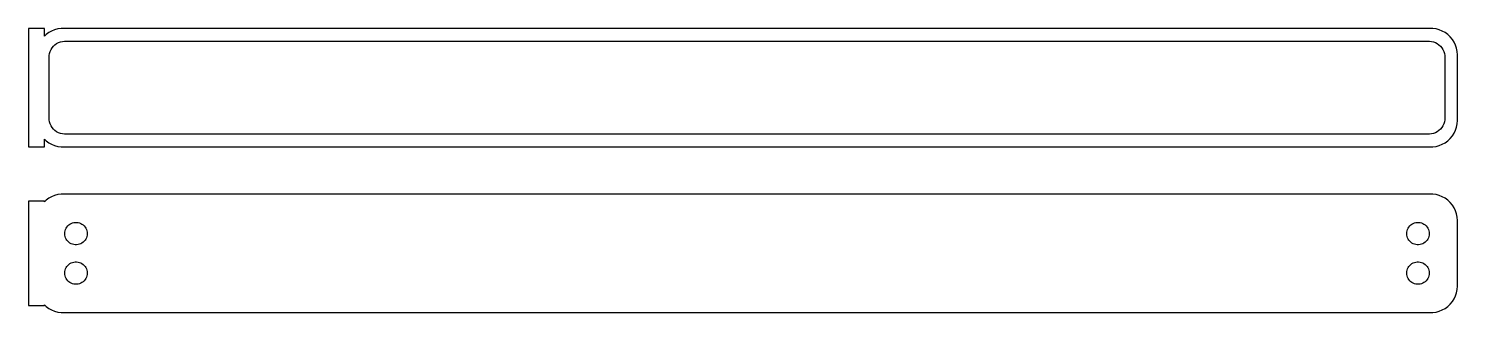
# Model space of a CAD drawing. Header units: metres. Extents: x -136 to 135, y 52 to 106.
import ezdxf

# ---------------------------------------------------------------- set-up
doc = ezdxf.new("R2010")
doc.units = ezdxf.units.M

msp = doc.modelspace()

# ---------------------------------------------------------------- linework, layer by layer
for p, q in [((-133.5, 105.729), (-136.5, 105.729)), ((-136.5, 105.729), (-136.5, 83.2707)), ((-133.5, 104.309), (-133.5, 105.729)), ((-133.187, 104.603), (-133.5, 104.309)), ((-132.679, 104.972), (-133.187, 104.603)), ((-132.129, 105.274), (-132.679, 104.972)), ((-131.545, 105.505), (-132.129, 105.274)), ((-130.937, 105.661), (-131.545, 105.505)), ((-130.314, 105.74), (-130.937, 105.661)), ((-130.825, 103.067), (-130.462, 103.211)), ((-130.462, 103.211), (-130.083, 103.308)), ((130.314, 105.74), (-130.314, 105.74)), ((-130.083, 103.308), (-129.695, 103.357)), ((-129.695, 103.357), (129.695, 103.357)), ((129.695, 103.357), (130.083, 103.308)), ((130.083, 103.308), (130.462, 103.211)), ((130.937, 105.661), (130.314, 105.74)), ((130.462, 103.211), (130.825, 103.067)), ((131.545, 105.505), (130.937, 105.661)), ((132.129, 105.274), (131.545, 105.505)), ((132.679, 104.972), (132.129, 105.274)), ((133.187, 104.603), (132.679, 104.972)), ((133.645, 104.173), (133.187, 104.603)), ((134.045, 103.689), (133.645, 104.173)), ((134.382, 103.159), (134.045, 103.689)), ((-132.613, 100.25), (-132.588, 100.64)), ((-132.588, 100.64), (-132.515, 101.024)), ((-132.515, 101.024), (-132.394, 101.396)), ((-132.394, 101.396), (-132.228, 101.75)), ((-132.228, 101.75), (-132.018, 102.08)), ((-132.018, 102.08), (-131.769, 102.381)), ((-131.769, 102.381), (-131.484, 102.649)), ((-131.484, 102.649), (-131.168, 102.878)), ((-131.168, 102.878), (-130.825, 103.067)), ((130.825, 103.067), (131.168, 102.878)), ((131.168, 102.878), (131.484, 102.649)), ((131.484, 102.649), (131.769, 102.381)), ((131.769, 102.381), (132.018, 102.08)), ((132.018, 102.08), (132.228, 101.75)), ((132.228, 101.75), (132.394, 101.396)), ((132.394, 101.396), (132.515, 101.024)), ((132.515, 101.024), (132.588, 100.64)), ((132.588, 100.64), (132.613, 100.25)), ((134.649, 102.591), (134.382, 103.159)), ((134.843, 101.993), (134.649, 102.591)), ((134.961, 101.377), (134.843, 101.993)), ((135, 100.75), (134.961, 101.377)), ((135, 88.25), (135, 100.75)), ((-132.613, 88.75), (-132.613, 100.25)), ((132.613, 100.25), (132.613, 88.75)), ((-132.588, 88.3598), (-132.613, 88.75)), ((-132.515, 87.9759), (-132.588, 88.3598)), ((-132.394, 87.6041), (-132.515, 87.9759)), ((-132.228, 87.2504), (-132.394, 87.6041)), ((-132.018, 86.9203), (-132.228, 87.2504)), ((-131.769, 86.6191), (-132.018, 86.9203)), ((132.018, 86.9203), (131.769, 86.6191)), ((132.228, 87.2504), (132.018, 86.9203)), ((132.394, 87.6041), (132.228, 87.2504)), ((132.515, 87.9759), (132.394, 87.6041)), ((132.588, 88.3598), (132.515, 87.9759)), ((132.613, 88.75), (132.588, 88.3598)), ((134.649, 86.4094), (134.843, 87.0066)), ((134.843, 87.0066), (134.961, 87.6233)), ((134.961, 87.6233), (135, 88.25)), ((-133.5, 83.2707), (-133.5, 84.6913)), ((-133.5, 84.6913), (-133.187, 84.3974)), ((-133.187, 84.3974), (-132.679, 84.0284)), ((-131.484, 86.3515), (-131.769, 86.6191)), ((-131.168, 86.1217), (-131.484, 86.3515)), ((-130.825, 85.9333), (-131.168, 86.1217)), ((-130.462, 85.7894), (-130.825, 85.9333)), ((-130.083, 85.6922), (-130.462, 85.7894)), ((-129.695, 85.6432), (-130.083, 85.6922)), ((129.695, 85.6432), (-129.695, 85.6432)), ((130.083, 85.6922), (129.695, 85.6432)), ((130.462, 85.7894), (130.083, 85.6922)), ((130.825, 85.9333), (130.462, 85.7894)), ((131.168, 86.1217), (130.825, 85.9333)), ((131.484, 86.3515), (131.168, 86.1217)), ((131.769, 86.6191), (131.484, 86.3515)), ((132.679, 84.0284), (133.187, 84.3974)), ((133.187, 84.3974), (133.645, 84.8273)), ((133.645, 84.8273), (134.045, 85.3111)), ((134.045, 85.3111), (134.382, 85.8412)), ((134.382, 85.8412), (134.649, 86.4094)), ((-136.5, 83.2707), (-133.5, 83.2707)), ((-132.679, 84.0284), (-132.129, 83.7259)), ((-132.129, 83.7259), (-131.545, 83.4947)), ((-131.545, 83.4947), (-130.937, 83.3386)), ((-130.937, 83.3386), (-130.314, 83.2599)), ((-130.314, 83.2599), (130.314, 83.2599)), ((130.314, 83.2599), (130.937, 83.3386)), ((130.937, 83.3386), (131.545, 83.4947)), ((131.545, 83.4947), (132.129, 83.7259)), ((132.129, 83.7259), (132.679, 84.0284)), ((-132.679, 73.4716), (-133.187, 73.1026)), ((-132.129, 73.7741), (-132.679, 73.4716)), ((-131.545, 74.0053), (-132.129, 73.7741)), ((-130.937, 74.1614), (-131.545, 74.0053)), ((-130.314, 74.2401), (-130.937, 74.1614)), ((130.314, 74.2401), (-130.314, 74.2401)), ((130.937, 74.1614), (130.314, 74.2401)), ((131.545, 74.0053), (130.937, 74.1614)), ((132.129, 73.7741), (131.545, 74.0053)), ((132.679, 73.4716), (132.129, 73.7741)), ((133.187, 73.1026), (132.679, 73.4716)), ((-133.5, 72.9026), (-136.5, 72.9026)), ((-136.5, 72.9026), (-136.5, 53.0974)), ((-133.187, 73.1026), (-133.5, 72.8087)), ((-133.5, 72.8087), (-133.5, 72.9026)), ((133.645, 72.6727), (133.187, 73.1026)), ((134.045, 72.1889), (133.645, 72.6727)), ((134.382, 71.6588), (134.045, 72.1889)), ((134.649, 71.0906), (134.382, 71.6588)), ((134.843, 70.4934), (134.649, 71.0906)), ((-129.371, 67.7787), (-129.227, 68.0051)), ((-129.227, 68.0051), (-129.057, 68.2117)), ((-129.057, 68.2117), (-128.861, 68.3953)), ((-128.861, 68.3953), (-128.644, 68.5529)), ((-128.644, 68.5529), (-128.409, 68.6821)), ((-128.409, 68.6821), (-128.16, 68.7808)), ((-128.16, 68.7808), (-127.9, 68.8475)), ((-127.9, 68.8475), (-127.634, 68.8811)), ((-127.634, 68.8811), (-127.366, 68.8811)), ((-127.366, 68.8811), (-127.1, 68.8475)), ((-127.1, 68.8475), (-126.84, 68.7808)), ((-126.84, 68.7808), (-126.591, 68.6821)), ((-126.591, 68.6821), (-126.356, 68.5529)), ((-126.356, 68.5529), (-126.139, 68.3953)), ((-126.139, 68.3953), (-125.943, 68.2117)), ((-125.943, 68.2117), (-125.773, 68.0051)), ((-125.773, 68.0051), (-125.629, 67.7787)), ((125.629, 67.7787), (125.773, 68.0051)), ((125.773, 68.0051), (125.943, 68.2117)), ((125.943, 68.2117), (126.139, 68.3953)), ((126.139, 68.3953), (126.356, 68.5529)), ((126.356, 68.5529), (126.591, 68.6821)), ((126.591, 68.6821), (126.84, 68.7808)), ((126.84, 68.7808), (127.1, 68.8475)), ((127.1, 68.8475), (127.366, 68.8811)), ((127.366, 68.8811), (127.634, 68.8811)), ((127.634, 68.8811), (127.9, 68.8475)), ((127.9, 68.8475), (128.16, 68.7808)), ((128.16, 68.7808), (128.409, 68.6821)), ((128.409, 68.6821), (128.644, 68.5529)), ((128.644, 68.5529), (128.861, 68.3953)), ((128.861, 68.3953), (129.057, 68.2117)), ((129.057, 68.2117), (129.227, 68.0051)), ((129.227, 68.0051), (129.371, 67.7787)), ((134.961, 69.8767), (134.843, 70.4934)), ((135, 69.25), (134.961, 69.8767)), ((135, 56.75), (135, 69.25)), ((-129.635, 66.75), (-129.618, 67.0176)), ((-129.618, 66.4824), (-129.635, 66.75)), ((-129.618, 67.0176), (-129.568, 67.281)), ((-129.568, 66.219), (-129.618, 66.4824)), ((-129.568, 67.281), (-129.485, 67.536)), ((-129.485, 65.9639), (-129.568, 66.219)), ((-129.485, 67.536), (-129.371, 67.7787)), ((-129.371, 65.7213), (-129.485, 65.9639)), ((-129.227, 65.4949), (-129.371, 65.7213)), ((-129.057, 65.2883), (-129.227, 65.4949)), ((-128.861, 65.1047), (-129.057, 65.2883)), ((-125.943, 65.2883), (-126.139, 65.1047)), ((-125.773, 65.4949), (-125.943, 65.2883)), ((-125.629, 65.7213), (-125.773, 65.4949)), ((-125.629, 67.7787), (-125.515, 67.536)), ((-125.515, 65.9639), (-125.629, 65.7213)), ((-125.515, 67.536), (-125.432, 67.281)), ((-125.432, 66.219), (-125.515, 65.9639)), ((-125.432, 67.281), (-125.382, 67.0176)), ((-125.382, 66.4824), (-125.432, 66.219)), ((-125.382, 67.0176), (-125.365, 66.75)), ((-125.365, 66.75), (-125.382, 66.4824)), ((125.365, 66.75), (125.382, 67.0176)), ((125.382, 66.4824), (125.365, 66.75)), ((125.382, 67.0176), (125.432, 67.281)), ((125.432, 66.219), (125.382, 66.4824)), ((125.432, 67.281), (125.515, 67.536)), ((125.515, 65.9639), (125.432, 66.219)), ((125.515, 67.536), (125.629, 67.7787)), ((125.629, 65.7213), (125.515, 65.9639)), ((125.773, 65.4949), (125.629, 65.7213)), ((125.943, 65.2883), (125.773, 65.4949)), ((126.139, 65.1047), (125.943, 65.2883)), ((129.057, 65.2883), (128.861, 65.1047)), ((129.227, 65.4949), (129.057, 65.2883)), ((129.371, 65.7213), (129.227, 65.4949)), ((129.371, 67.7787), (129.485, 67.536)), ((129.485, 65.9639), (129.371, 65.7213)), ((129.485, 67.536), (129.568, 67.281)), ((129.568, 66.219), (129.485, 65.9639)), ((129.568, 67.281), (129.618, 67.0176)), ((129.618, 66.4824), (129.568, 66.219)), ((129.618, 67.0176), (129.635, 66.75)), ((129.635, 66.75), (129.618, 66.4824)), ((-128.644, 64.9471), (-128.861, 65.1047)), ((-128.409, 64.8179), (-128.644, 64.9471)), ((-128.16, 64.7192), (-128.409, 64.8179)), ((-127.9, 64.6525), (-128.16, 64.7192)), ((-127.634, 64.6189), (-127.9, 64.6525)), ((-127.366, 64.6189), (-127.634, 64.6189)), ((-127.1, 64.6525), (-127.366, 64.6189)), ((-126.84, 64.7192), (-127.1, 64.6525)), ((-126.591, 64.8179), (-126.84, 64.7192)), ((-126.356, 64.9471), (-126.591, 64.8179)), ((-126.139, 65.1047), (-126.356, 64.9471)), ((126.356, 64.9471), (126.139, 65.1047)), ((126.591, 64.8179), (126.356, 64.9471)), ((126.84, 64.7192), (126.591, 64.8179)), ((127.1, 64.6525), (126.84, 64.7192)), ((127.366, 64.6189), (127.1, 64.6525)), ((127.634, 64.6189), (127.366, 64.6189)), ((127.9, 64.6525), (127.634, 64.6189)), ((128.16, 64.7192), (127.9, 64.6525)), ((128.409, 64.8179), (128.16, 64.7192)), ((128.644, 64.9471), (128.409, 64.8179)), ((128.861, 65.1047), (128.644, 64.9471)), ((-129.618, 59.5176), (-129.568, 59.781)), ((-129.568, 59.781), (-129.485, 60.0361)), ((-129.485, 60.0361), (-129.371, 60.2787)), ((-129.371, 60.2787), (-129.227, 60.5051)), ((-129.227, 60.5051), (-129.057, 60.7117)), ((-129.057, 60.7117), (-128.861, 60.8953)), ((-128.861, 60.8953), (-128.644, 61.0529)), ((-128.644, 61.0529), (-128.409, 61.1821)), ((-128.409, 61.1821), (-128.16, 61.2808)), ((-128.16, 61.2808), (-127.9, 61.3475)), ((-127.9, 61.3475), (-127.634, 61.3811)), ((-127.634, 61.3811), (-127.366, 61.3811)), ((-127.366, 61.3811), (-127.1, 61.3475)), ((-127.1, 61.3475), (-126.84, 61.2808)), ((-126.84, 61.2808), (-126.591, 61.1821)), ((-126.591, 61.1821), (-126.356, 61.0529)), ((-126.356, 61.0529), (-126.139, 60.8953)), ((-126.139, 60.8953), (-125.943, 60.7117)), ((-125.943, 60.7117), (-125.773, 60.5051)), ((-125.773, 60.5051), (-125.629, 60.2787)), ((-125.629, 60.2787), (-125.515, 60.0361)), ((-125.515, 60.0361), (-125.432, 59.781)), ((-125.432, 59.781), (-125.382, 59.5176)), ((125.382, 59.5176), (125.432, 59.781)), ((125.432, 59.781), (125.515, 60.0361)), ((125.515, 60.0361), (125.629, 60.2787)), ((125.629, 60.2787), (125.773, 60.5051)), ((125.773, 60.5051), (125.943, 60.7117)), ((125.943, 60.7117), (126.139, 60.8953)), ((126.139, 60.8953), (126.356, 61.0529)), ((126.356, 61.0529), (126.591, 61.1821)), ((126.591, 61.1821), (126.84, 61.2808)), ((126.84, 61.2808), (127.1, 61.3475)), ((127.1, 61.3475), (127.366, 61.3811)), ((127.366, 61.3811), (127.634, 61.3811)), ((127.634, 61.3811), (127.9, 61.3475)), ((127.9, 61.3475), (128.16, 61.2808)), ((128.16, 61.2808), (128.409, 61.1821)), ((128.409, 61.1821), (128.644, 61.0529)), ((128.644, 61.0529), (128.861, 60.8953)), ((128.861, 60.8953), (129.057, 60.7117)), ((129.057, 60.7117), (129.227, 60.5051)), ((129.227, 60.5051), (129.371, 60.2787)), ((129.371, 60.2787), (129.485, 60.0361)), ((129.485, 60.0361), (129.568, 59.781)), ((129.568, 59.781), (129.618, 59.5176)), ((-129.635, 59.25), (-129.618, 59.5176)), ((-129.618, 58.9824), (-129.635, 59.25)), ((-129.568, 58.719), (-129.618, 58.9824)), ((-129.485, 58.464), (-129.568, 58.719)), ((-129.371, 58.2213), (-129.485, 58.464)), ((-129.227, 57.9949), (-129.371, 58.2213)), ((-129.057, 57.7883), (-129.227, 57.9949)), ((-128.861, 57.6047), (-129.057, 57.7883)), ((-128.644, 57.4471), (-128.861, 57.6047)), ((-128.409, 57.3179), (-128.644, 57.4471)), ((-128.16, 57.2192), (-128.409, 57.3179)), ((-127.9, 57.1525), (-128.16, 57.2192)), ((-127.634, 57.1189), (-127.9, 57.1525)), ((-127.366, 57.1189), (-127.634, 57.1189)), ((-127.1, 57.1525), (-127.366, 57.1189)), ((-126.84, 57.2192), (-127.1, 57.1525)), ((-126.591, 57.3179), (-126.84, 57.2192)), ((-126.356, 57.4471), (-126.591, 57.3179)), ((-126.139, 57.6047), (-126.356, 57.4471)), ((-125.943, 57.7883), (-126.139, 57.6047)), ((-125.773, 57.9949), (-125.943, 57.7883)), ((-125.629, 58.2213), (-125.773, 57.9949)), ((-125.515, 58.464), (-125.629, 58.2213)), ((-125.432, 58.719), (-125.515, 58.464)), ((-125.382, 58.9824), (-125.432, 58.719)), ((-125.382, 59.5176), (-125.365, 59.25)), ((-125.365, 59.25), (-125.382, 58.9824)), ((125.365, 59.25), (125.382, 59.5176)), ((125.382, 58.9824), (125.365, 59.25)), ((125.432, 58.719), (125.382, 58.9824)), ((125.515, 58.464), (125.432, 58.719)), ((125.629, 58.2213), (125.515, 58.464)), ((125.773, 57.9949), (125.629, 58.2213)), ((125.943, 57.7883), (125.773, 57.9949)), ((126.139, 57.6047), (125.943, 57.7883)), ((126.356, 57.4471), (126.139, 57.6047)), ((126.591, 57.3179), (126.356, 57.4471)), ((126.84, 57.2192), (126.591, 57.3179)), ((127.1, 57.1525), (126.84, 57.2192)), ((127.366, 57.1189), (127.1, 57.1525)), ((127.634, 57.1189), (127.366, 57.1189)), ((127.9, 57.1525), (127.634, 57.1189)), ((128.16, 57.2192), (127.9, 57.1525)), ((128.409, 57.3179), (128.16, 57.2192)), ((128.644, 57.4471), (128.409, 57.3179)), ((128.861, 57.6047), (128.644, 57.4471)), ((129.057, 57.7883), (128.861, 57.6047)), ((129.227, 57.9949), (129.057, 57.7883)), ((129.371, 58.2213), (129.227, 57.9949)), ((129.485, 58.464), (129.371, 58.2213)), ((129.568, 58.719), (129.485, 58.464)), ((129.618, 58.9824), (129.568, 58.719)), ((129.618, 59.5176), (129.635, 59.25)), ((129.635, 59.25), (129.618, 58.9824)), ((134.045, 53.8111), (134.382, 54.3412)), ((134.382, 54.3412), (134.649, 54.9094)), ((134.649, 54.9094), (134.843, 55.5066)), ((134.843, 55.5066), (134.961, 56.1233)), ((134.961, 56.1233), (135, 56.75)), ((-136.5, 53.0974), (-133.5, 53.0974)), ((-133.5, 53.0974), (-133.5, 53.1913)), ((-133.5, 53.1913), (-133.187, 52.8974)), ((-133.187, 52.8974), (-132.679, 52.5284)), ((-132.679, 52.5284), (-132.129, 52.2259)), ((-132.129, 52.2259), (-131.545, 51.9947)), ((-131.545, 51.9947), (-130.937, 51.8386)), ((-130.937, 51.8386), (-130.314, 51.7599)), ((-130.314, 51.7599), (130.314, 51.7599)), ((130.314, 51.7599), (130.937, 51.8386)), ((130.937, 51.8386), (131.545, 51.9947)), ((131.545, 51.9947), (132.129, 52.2259)), ((132.129, 52.2259), (132.679, 52.5284)), ((132.679, 52.5284), (133.187, 52.8974)), ((133.187, 52.8974), (133.645, 53.3273)), ((133.645, 53.3273), (134.045, 53.8111))]:
    msp.add_line(p, q)

doc.saveas('drawing.dxf')
